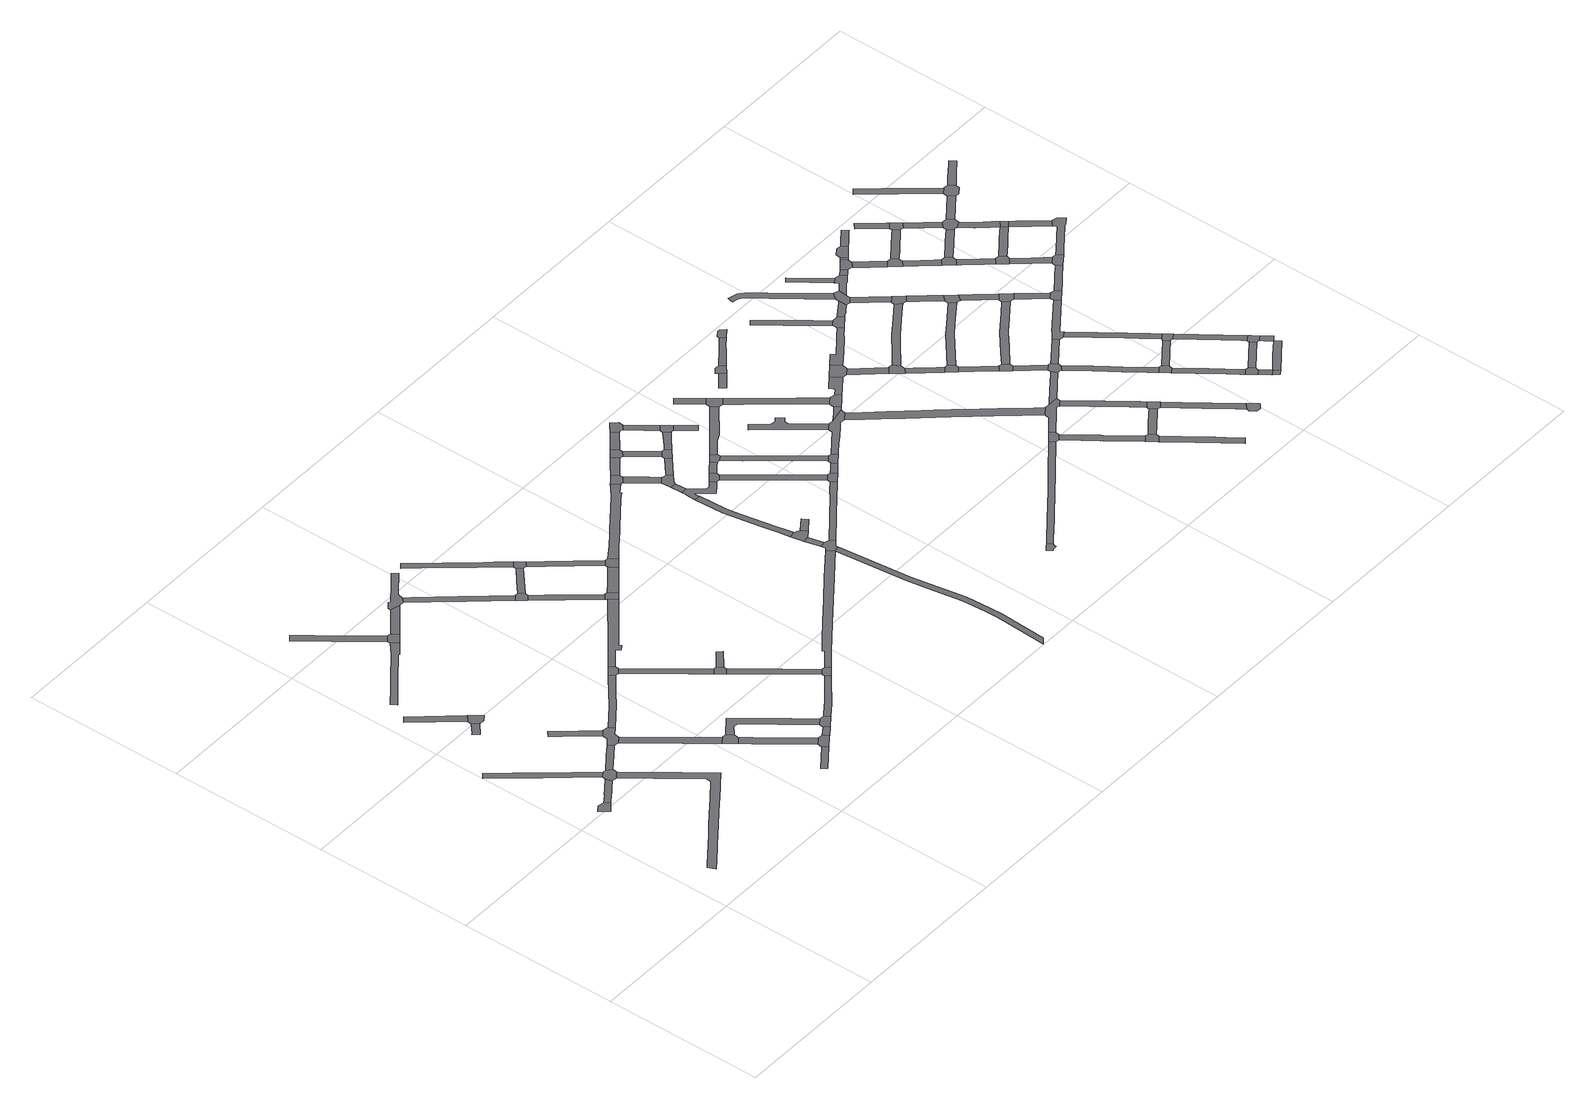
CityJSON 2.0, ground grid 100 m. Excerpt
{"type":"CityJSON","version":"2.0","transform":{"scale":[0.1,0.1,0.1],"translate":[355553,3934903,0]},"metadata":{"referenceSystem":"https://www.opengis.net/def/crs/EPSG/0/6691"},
"CityObjects":{
"road1":{"type":"Road","geometry":[{"type":"MultiSurface","lod":"1","boundaries":[[[0,1,2,3,4,5,6]]]}]},
"road2":{"type":"Road","attributes":{"RoadStructureAttribute.sectionType":"1"},"geometry":[{"type":"MultiSurface","lod":"1","boundaries":[[[7,8,9,10,11,12,13,14,15,16,17,18,19,20]]]}]},
"road3":{"type":"Road","attributes":{"RoadStructureAttribute.sectionType":"1"},"geometry":[{"type":"MultiSurface","lod":"1","boundaries":[[[21,22,23,24,25,3,2,26,27,28,29]]]}]},
"road4":{"type":"Road","attributes":{"RoadStructureAttribute.sectionType":"1"},"geometry":[{"type":"MultiSurface","lod":"1","boundaries":[[[30,31,32,33,34,35,36,37,38,39,40,41,42,43,44,45,46,47,48,49,50,51,52,53,54,55,56,57]]]}]},
"road5":{"type":"Road","geometry":[{"type":"MultiSurface","lod":"1","boundaries":[[[58,20,19,21,29,59,57,56,60]]]}]},
"road6":{"type":"Road","attributes":{"RoadStructureAttribute.sectionType":"1"},"geometry":[{"type":"MultiSurface","lod":"1","boundaries":[[[61,62,63,64]]]}]},
"road7":{"type":"Road","geometry":[{"type":"MultiSurface","lod":"1","boundaries":[[[65,66,67,68,69]]]}]},
"road8":{"type":"Road","attributes":{"RoadStructureAttribute.sectionType":"1"},"geometry":[{"type":"MultiSurface","lod":"1","boundaries":[[[70,71,72,73,74,75,58,60]]]}]},
"road9":{"type":"Road","attributes":{"RoadStructureAttribute.sectionType":"1"},"geometry":[{"type":"MultiSurface","lod":"1","boundaries":[[[63,62,65,69,76,77]]]}]},
"road10":{"type":"Road","attributes":{"RoadStructureAttribute.sectionType":"1"},"geometry":[{"type":"MultiSurface","lod":"1","boundaries":[[[78,79,80,81,82,83]]]}]},
"road11":{"type":"Road","geometry":[{"type":"MultiSurface","lod":"1","boundaries":[[[84,85,86,87,78,83,88,72,71,89]]]}]},
"road12":{"type":"Road","attributes":{"RoadStructureAttribute.sectionType":"1"},"geometry":[{"type":"MultiSurface","lod":"1","boundaries":[[[90,91,92,93,94,95,96,97,98,99,100]]]}]},
"road13":{"type":"Road","attributes":{"RoadStructureAttribute.sectionType":"1"},"geometry":[{"type":"MultiSurface","lod":"1","boundaries":[[[101,102,103,104,105,106,107,108,84,89]]]}]},
"road14":{"type":"Road","attributes":{"RoadStructureAttribute.sectionType":"1"},"geometry":[{"type":"MultiSurface","lod":"1","boundaries":[[[109,110,111,112,113,114,115,116,117,118,119]]]}]},
"road15":{"type":"Road","geometry":[{"type":"MultiSurface","lod":"1","boundaries":[[[120,105,104,121,122,123,124,125]]]}]},
"road16":{"type":"Road","attributes":{"RoadStructureAttribute.sectionType":"1"},"geometry":[{"type":"MultiSurface","lod":"1","boundaries":[[[126,127,128,129,87,86,130,131,132,133,134,135]]]}]},
"road17":{"type":"Road","attributes":{"RoadStructureAttribute.sectionType":"1"},"geometry":[{"type":"MultiSurface","lod":"1","boundaries":[[[136,137,138,139,140,141]]]}]},
"road18":{"type":"Road","attributes":{"RoadStructureAttribute.sectionType":"1"},"geometry":[{"type":"MultiSurface","lod":"1","boundaries":[[[122,142,143,144,145,146,147,148,149,150,151,123]]]}]},
"road19":{"type":"Road","geometry":[{"type":"MultiSurface","lod":"1","boundaries":[[[114,113,95,94,152,153,154]]]}]},
"road20":{"type":"Road","geometry":[{"type":"MultiSurface","lod":"1","boundaries":[[[155,156,157,147,146,158,136,141]]]}]},
"road21":{"type":"Road","attributes":{"RoadStructureAttribute.sectionType":"1"},"geometry":[{"type":"MultiSurface","lod":"1","boundaries":[[[159,160,161,162,163,164,125,124,165,166,167,168,169,170,171]]]}]},
"road22":{"type":"Road","attributes":{"RoadStructureAttribute.sectionType":"1"},"geometry":[{"type":"MultiSurface","lod":"1","boundaries":[[[172,173,154,153,174,175]]]}]},
"road23":{"type":"Road","attributes":{"RoadStructureAttribute.sectionType":"1"},"geometry":[{"type":"MultiSurface","lod":"1","boundaries":[[[156,176,177,157]]]}]},
"road24":{"type":"Road","geometry":[{"type":"MultiSurface","lod":"1","boundaries":[[[134,178,179,180,181,135]]]}]},
"road25":{"type":"Road","geometry":[{"type":"MultiSurface","lod":"1","boundaries":[[[182,159,171,177,176,183]]]}]},
"road26":{"type":"Road","attributes":{"RoadStructureAttribute.sectionType":"1"},"geometry":[{"type":"MultiSurface","lod":"1","boundaries":[[[184,185,186,187,188,179,178,189,190,191,192,193,194]]]}]},
"road27":{"type":"Road","geometry":[{"type":"MultiSurface","lod":"1","boundaries":[[[195,196,197,198,199,172,175,200,201,202,203,204,205]]]}]},
"road28":{"type":"Road","geometry":[{"type":"MultiSurface","lod":"1","boundaries":[[[206,207,208,209,210,184,194]]]}]},
"road29":{"type":"Road","attributes":{"RoadStructureAttribute.sectionType":"1"},"geometry":[{"type":"MultiSurface","lod":"1","boundaries":[[[211,212,213,214,215,216,217,182,183]]]}]},
"road30":{"type":"Road","attributes":{"RoadStructureAttribute.sectionType":"1"},"geometry":[{"type":"MultiSurface","lod":"1","boundaries":[[[218,219,220,221,201,200,222,223,224]]]}]},
"road31":{"type":"Road","geometry":[{"type":"MultiSurface","lod":"1","boundaries":[[[225,226,227,228,229,230,231,232,233,234,235,236,237,238,181,180]]]}]},
"road32":{"type":"Road","attributes":{"RoadStructureAttribute.sectionType":"1"},"geometry":[{"type":"MultiSurface","lod":"1","boundaries":[[[239,240,210,209]]]}]},
"road33":{"type":"Road","attributes":{"RoadStructureAttribute.sectionType":"1"},"geometry":[{"type":"MultiSurface","lod":"1","boundaries":[[[241,242,243,244,208,207,245,246,247,248,249,250,251]]]}]},
"road34":{"type":"Road","geometry":[{"type":"MultiSurface","lod":"1","boundaries":[[[218,224,252,253,254,255]]]}]},
"road35":{"type":"Road","geometry":[{"type":"MultiSurface","lod":"1","boundaries":[[[213,256,257,251,250,214]]]}]},
"road36":{"type":"Road","attributes":{"RoadStructureAttribute.sectionType":"1"},"geometry":[{"type":"MultiSurface","lod":"1","boundaries":[[[258,259,260,261,253,252,262,263,264,265,266,267]]]}]},
"road37":{"type":"Road","attributes":{"RoadStructureAttribute.sectionType":"1"},"geometry":[{"type":"MultiSurface","lod":"1","boundaries":[[[268,269,270,271,272,273,274,275,276,277,278,279]]]}]},
"road38":{"type":"Road","attributes":{"RoadStructureAttribute.sectionType":"1"},"geometry":[{"type":"MultiSurface","lod":"1","boundaries":[[[254,280,281,282,283,255]]]}]},
"road39":{"type":"Road","geometry":[{"type":"MultiSurface","lod":"1","boundaries":[[[266,233,232,284,285,267]]]}]},
"road40":{"type":"Road","geometry":[{"type":"MultiSurface","lod":"1","boundaries":[[[286,287,274,273,282,281]]]}]},
"road41":{"type":"Road","attributes":{"RoadStructureAttribute.sectionType":"1"},"geometry":[{"type":"MultiSurface","lod":"1","boundaries":[[[288,289,290,291,292,293,285,284]]]}]},
"road42":{"type":"Road","attributes":{"RoadStructureAttribute.sectionType":"1"},"geometry":[{"type":"MultiSurface","lod":"1","boundaries":[[[286,294,295,296,297,298,299,300,301,287]]]}]},
"road43":{"type":"Road","geometry":[{"type":"MultiSurface","lod":"1","boundaries":[[[302,298,297,292,291,303]]]}]},
"road44":{"type":"Road","attributes":{"RoadStructureAttribute.sectionType":"1"},"geometry":[{"type":"MultiSurface","lod":"1","boundaries":[[[304,305,306,307,308,309,310,311,312,257,256,313,314,315,316,317,318,319,320,321,322,323,324,325,326,327,328,329,330,331,332,333,334,317]]]}]},
"road45":{"type":"Road","attributes":{"RoadStructureAttribute.sectionType":"1"},"geometry":[{"type":"MultiSurface","lod":"1","boundaries":[[[335,336,337,338,339,340,302,303,341,342,343,344,345,346,347,348,349,350,351]]]}]},
"road46":{"type":"Road","attributes":{"RoadStructureAttribute.sectionType":"1"},"geometry":[{"type":"MultiSurface","lod":"1","boundaries":[[[352,353,354,355,356]]]}]},
"road47":{"type":"Road","geometry":[{"type":"MultiSurface","lod":"1","boundaries":[[[334,357,358,359,354,353,360,361,304,317]]]}]},
"road48":{"type":"Road","geometry":[{"type":"MultiSurface","lod":"1","boundaries":[[[355,362,363,364,365,356]]]}]},
"road49":{"type":"Road","attributes":{"RoadStructureAttribute.sectionType":"1"},"geometry":[{"type":"MultiSurface","lod":"1","boundaries":[[[366,367,368,369,365,364,370,371,372,373,374,375,376]]]}]},
"road50":{"type":"Road","geometry":[{"type":"MultiSurface","lod":"1","boundaries":[[[350,377,378,379,380,381,382,351]]]}]},
"road51":{"type":"Road","geometry":[{"type":"MultiSurface","lod":"1","boundaries":[[[383,384,363,362]]]}]},
"road52":{"type":"Road","attributes":{"RoadStructureAttribute.sectionType":"1"},"geometry":[{"type":"MultiSurface","lod":"1","boundaries":[[[377,385,386,387,388,378]]]}]},
"road53":{"type":"Road","geometry":[{"type":"MultiSurface","lod":"1","boundaries":[[[389,390,391,392]]]}]},
"road54":{"type":"Road","attributes":{"RoadStructureAttribute.sectionType":"1"},"geometry":[{"type":"MultiSurface","lod":"1","boundaries":[[[393,394,395,381,380]]]}]},
"road55":{"type":"Road","attributes":{"RoadStructureAttribute.sectionType":"1"},"geometry":[{"type":"MultiSurface","lod":"1","boundaries":[[[396,397,398,399,400,401,402,403,404,405,390,389,406,407,408,409,366,376]]]}]},
"road56":{"type":"Road","geometry":[{"type":"MultiSurface","lod":"1","boundaries":[[[410,387,386,392,391,411,412,413]]]}]},
"road57":{"type":"Road","geometry":[{"type":"MultiSurface","lod":"1","boundaries":[[[414,415,416,394,393,417]]]}]},
"road58":{"type":"Road","attributes":{"RoadStructureAttribute.sectionType":"1"},"geometry":[{"type":"MultiSurface","lod":"1","boundaries":[[[418,419,420,421,359,358,422,423,424,425,426,427]]]}]},
"road59":{"type":"Road","attributes":{"RoadStructureAttribute.sectionType":"1"},"geometry":[{"type":"MultiSurface","lod":"1","boundaries":[[[412,428,429,430,431,432,413]]]}]},
"road60":{"type":"Road","geometry":[{"type":"MultiSurface","lod":"1","boundaries":[[[433,434,400,399,435,436]]]}]},
"road61":{"type":"Road","attributes":{"RoadStructureAttribute.sectionType":"1"},"geometry":[{"type":"MultiSurface","lod":"1","boundaries":[[[437,438,439,440,441,442,443,414,417]]]}]},
"road62":{"type":"Road","attributes":{"RoadStructureAttribute.sectionType":"1"},"geometry":[{"type":"MultiSurface","lod":"1","boundaries":[[[444,434,433,445,446,447]]]}]},
"road63":{"type":"Road","attributes":{"RoadStructureAttribute.sectionType":"1"},"geometry":[{"type":"MultiSurface","lod":"1","boundaries":[[[448,416,415,449,450,451,452]]]}]},
"road64":{"type":"Road","geometry":[{"type":"MultiSurface","lod":"1","boundaries":[[[453,454,440,439,430,429]]]}]},
"road65":{"type":"Road","attributes":{"RoadStructureAttribute.sectionType":"1"},"geometry":[{"type":"MultiSurface","lod":"1","boundaries":[[[435,455,456,457,458,459,460,461,462,463,464,465,466,467,436]]]}]},
"road66":{"type":"Road","geometry":[{"type":"MultiSurface","lod":"1","boundaries":[[[447,446,468,469,470,471]]]}]},
"road67":{"type":"Road","geometry":[{"type":"MultiSurface","lod":"1","boundaries":[[[472,473,474,475,476,477,478,479,480,481]]]}]},
"road68":{"type":"Road","geometry":[{"type":"MultiSurface","lod":"1","boundaries":[[[482,483,484,452,451,485,486,487,488]]]}]},
"road69":{"type":"Road","attributes":{"RoadStructureAttribute.sectionType":"1"},"geometry":[{"type":"MultiSurface","lod":"1","boundaries":[[[489,490,491,492,454,453,493,494,495,496]]]}]},
"road70":{"type":"Road","attributes":{"RoadStructureAttribute.sectionType":"1"},"geometry":[{"type":"MultiSurface","lod":"1","boundaries":[[[487,497,498,499,500,488]]]}]},
"road71":{"type":"Road","geometry":[{"type":"MultiSurface","lod":"1","boundaries":[[[426,501,502,461,460,427]]]}]},
"road72":{"type":"Road","attributes":{"RoadStructureAttribute.sectionType":"1"},"geometry":[{"type":"MultiSurface","lod":"1","boundaries":[[[503,504,505,506,507,508,469,468,509,510,511,512,513,514,515]]]}]},
"road73":{"type":"Road","geometry":[{"type":"MultiSurface","lod":"1","boundaries":[[[516,517,499,498,489,496]]]}]},
"road74":{"type":"Road","attributes":{"RoadStructureAttribute.sectionType":"1"},"geometry":[{"type":"MultiSurface","lod":"1","boundaries":[[[518,519,502,501,520,521,522]]]}]},
"road75":{"type":"Road","attributes":{"RoadStructureAttribute.sectionType":"1"},"geometry":[{"type":"MultiSurface","lod":"1","boundaries":[[[516,523,524,517]]]}]},
"road76":{"type":"Road","attributes":{"RoadStructureAttribute.sectionType":"1"},"geometry":[{"type":"MultiSurface","lod":"1","boundaries":[[[470,525,526,527,528,529,530,531,471]]]}]},
"road77":{"type":"Road","geometry":[{"type":"MultiSurface","lod":"1","boundaries":[[[521,532,533,503,515,522]]]}]},
"road78":{"type":"Road","attributes":{"RoadStructureAttribute.sectionType":"1"},"geometry":[{"type":"MultiSurface","lod":"1","boundaries":[[[534,535,536,537]]]}]},
"road79":{"type":"Road","attributes":{"RoadStructureAttribute.sectionType":"1"},"geometry":[{"type":"MultiSurface","lod":"1","boundaries":[[[538,539,540,541,542,543,544,545,546,547,548,549,550,551,552,553]]]}]},
"road80":{"type":"Road","attributes":{"RoadStructureAttribute.sectionType":"1"},"geometry":[{"type":"MultiSurface","lod":"1","boundaries":[[[477,554,555,556,557,558,559,560,561,562,563,564,565,566,567,478]]]}]},
"road81":{"type":"Road","geometry":[{"type":"MultiSurface","lod":"1","boundaries":[[[529,528,568,569,534,537]]]}]},
"road82":{"type":"Road","geometry":[{"type":"MultiSurface","lod":"1","boundaries":[[[570,571,572,533,532,573,574,575,576,577,578,579,580,538,553]]]}]},
"road83":{"type":"Road","attributes":{"RoadStructureAttribute.sectionType":"1"},"geometry":[{"type":"MultiSurface","lod":"1","boundaries":[[[581,582,583,584,569,568,585,586,587,588]]]}]},
"road84":{"type":"Road","geometry":[{"type":"MultiSurface","lod":"1","boundaries":[[[589,580,579,590,591]]]}]},
"road85":{"type":"Road","attributes":{"RoadStructureAttribute.sectionType":"1"},"geometry":[{"type":"MultiSurface","lod":"1","boundaries":[[[592,593,594,595,596,597]]]}]},
"road86":{"type":"Road","geometry":[{"type":"MultiSurface","lod":"1","boundaries":[[[598,597,596,599,600,601]]]}]},
"road87":{"type":"Road","geometry":[{"type":"MultiSurface","lod":"1","boundaries":[[[602,581,588,591,590,603,604]]]}]},
"road88":{"type":"Road","attributes":{"RoadStructureAttribute.sectionType":"1"},"geometry":[{"type":"MultiSurface","lod":"1","boundaries":[[[605,606,607,608,609,610,611,612,613,614,615,616,617,618,619,620,621,622,623,624,625,626,627,628,578,577]]]}]},
"road89":{"type":"Road","attributes":{"RoadStructureAttribute.sectionType":"1"},"geometry":[{"type":"MultiSurface","lod":"1","boundaries":[[[629,630,631,632,633,602,604,634,635,636]]]}]},
"road90":{"type":"Road","attributes":{"RoadStructureAttribute.sectionType":"1"},"geometry":[{"type":"MultiSurface","lod":"1","boundaries":[[[637,638,639,600,599,640,641,642,643,644]]]}]},
"road91":{"type":"Road","geometry":[{"type":"MultiSurface","lod":"1","boundaries":[[[645,646,647,648,649,650,651,652,562,561,653]]]}]},
"road92":{"type":"Road","geometry":[{"type":"MultiSurface","lod":"1","boundaries":[[[654,655,656,636,635,657,658]]]}]},
"road93":{"type":"Road","attributes":{"RoadStructureAttribute.sectionType":"1"},"geometry":[{"type":"MultiSurface","lod":"1","boundaries":[[[659,660,661,662,663,664,665,645,653,666,667,668,669,670,671,672]]]}]},
"road94":{"type":"Road","geometry":[{"type":"MultiSurface","lod":"1","boundaries":[[[643,673,674,675,676,644]]]}]},
"road95":{"type":"Road","attributes":{"RoadStructureAttribute.sectionType":"1"},"geometry":[{"type":"MultiSurface","lod":"1","boundaries":[[[657,677,678,658]]]}]},
"road96":{"type":"Road","geometry":[{"type":"MultiSurface","lod":"1","boundaries":[[[612,611,679,649,648,680,681,682,683,684,685]]]}]},
"road97":{"type":"Road","geometry":[{"type":"MultiSurface","lod":"1","boundaries":[[[686,687,688,689,659,672]]]}]},
"road98":{"type":"Road","geometry":[{"type":"MultiSurface","lod":"1","boundaries":[[[690,691,692,678,677,693]]]}]},
"road99":{"type":"Road","attributes":{"RoadStructureAttribute.sectionType":"1"},"geometry":[{"type":"MultiSurface","lod":"1","boundaries":[[[694,695,696,697,698,699,700,701,690,693]]]}]},
"road100":{"type":"Road","attributes":{"RoadStructureAttribute.sectionType":"1"},"geometry":[{"type":"MultiSurface","lod":"1","boundaries":[[[702,703,704,705,706,707,708,709,710,656,655,711,712,713,714,715]]]}]},
"road101":{"type":"Road","attributes":{"RoadStructureAttribute.sectionType":"1"},"geometry":[{"type":"MultiSurface","lod":"1","boundaries":[[[716,717,718,719,720,721,722,723,724,725,726,727,687,686]]]}]},
"road102":{"type":"Road","geometry":[{"type":"MultiSurface","lod":"1","boundaries":[[[728,729,698,697,730,731,732,733]]]}]},
"road103":{"type":"Road","attributes":{"RoadStructureAttribute.sectionType":"1"},"geometry":[{"type":"MultiSurface","lod":"1","boundaries":[[[734,735,689,688,736,737,738,739]]]}]},
"road104":{"type":"Road","attributes":{"RoadStructureAttribute.sectionType":"1"},"geometry":[{"type":"MultiSurface","lod":"1","boundaries":[[[740,741,742,743,744,745,746,747,748,749]]]}]},
"road105":{"type":"Road","attributes":{"RoadStructureAttribute.sectionType":"1"},"geometry":[{"type":"MultiSurface","lod":"1","boundaries":[[[750,751,752,753,683,682,754,755,756,757,758,759]]]}]},
"road106":{"type":"Road","attributes":{"RoadStructureAttribute.sectionType":"1"},"geometry":[{"type":"MultiSurface","lod":"1","boundaries":[[[760,761,762,733,732,763,764]]]}]},
"road107":{"type":"Road","attributes":{"RoadStructureAttribute.sectionType":"1"},"geometry":[{"type":"MultiSurface","lod":"1","boundaries":[[[684,765,766,767,768,769,685]]]}]},
"road108":{"type":"Road","geometry":[{"type":"MultiSurface","lod":"1","boundaries":[[[760,764,770,771,772,773]]]}]},
"road109":{"type":"Road","geometry":[{"type":"MultiSurface","lod":"1","boundaries":[[[774,749,748,775,702,715,776]]]}]},
"road110":{"type":"Road","geometry":[{"type":"MultiSurface","lod":"1","boundaries":[[[738,777,778,759,758,739]]]}]},
"road111":{"type":"Road","attributes":{"RoadStructureAttribute.sectionType":"1"},"geometry":[{"type":"MultiSurface","lod":"1","boundaries":[[[779,780,781,782,692,691,783,784,785,786,787,788]]]}]},
"road112":{"type":"Road","attributes":{"RoadStructureAttribute.sectionType":"1"},"geometry":[{"type":"MultiSurface","lod":"1","boundaries":[[[789,771,770,790]]]}]},
"road113":{"type":"Road","attributes":{"RoadStructureAttribute.sectionType":"1"},"geometry":[{"type":"MultiSurface","lod":"1","boundaries":[[[791,792,793,794,795,796,797,798,799,800,801,802,803,804,805,806]]]}]},
"road114":{"type":"Road","geometry":[{"type":"MultiSurface","lod":"1","boundaries":[[[767,766,807,808,809,810,811,789,790]]]}]},
"road115":{"type":"Road","attributes":{"RoadStructureAttribute.sectionType":"1"},"geometry":[{"type":"MultiSurface","lod":"1","boundaries":[[[812,813,814,815,816,817,818,774,776]]]}]},
"road116":{"type":"Road","attributes":{"RoadStructureAttribute.sectionType":"1"},"geometry":[{"type":"MultiSurface","lod":"1","boundaries":[[[819,820,821,822,823,824,778,777,825,826,827,828,829,830,831]]]}]},
"road117":{"type":"Road","attributes":{"RoadStructureAttribute.sectionType":"1"},"geometry":[{"type":"MultiSurface","lod":"1","boundaries":[[[728,832,833,834,835,836,837,838,839,729]]]}]},
"road118":{"type":"Road","attributes":{"RoadStructureAttribute.sectionType":"1"},"geometry":[{"type":"MultiSurface","lod":"1","boundaries":[[[840,841,842,809,808,843,844,845,846,847,848]]]}]},
"road119":{"type":"Road","geometry":[{"type":"MultiSurface","lod":"1","boundaries":[[[849,850,851,852,819,831,853,854]]]}]},
"road120":{"type":"Road","geometry":[{"type":"MultiSurface","lod":"1","boundaries":[[[815,855,856,857,858,798,797,816]]]}]},
"road121":{"type":"Road","attributes":{"RoadStructureAttribute.sectionType":"1"},"geometry":[{"type":"MultiSurface","lod":"1","boundaries":[[[859,860,861,811,810]]]}]},
"road122":{"type":"Road","attributes":{"RoadStructureAttribute.sectionType":"1"},"geometry":[{"type":"MultiSurface","lod":"1","boundaries":[[[862,863,864,865,856,855]]]}]},
"road123":{"type":"Road","attributes":{"RoadStructureAttribute.sectionType":"1"},"geometry":[{"type":"MultiSurface","lod":"1","boundaries":[[[772,866,867,868,869,870,871,872,873,874,875,773]]]}]},
"road124":{"type":"Road","attributes":{"RoadStructureAttribute.sectionType":"1"},"geometry":[{"type":"MultiSurface","lod":"1","boundaries":[[[876,877,878,879]]]}]},
"road125":{"type":"Road","geometry":[{"type":"MultiSurface","lod":"1","boundaries":[[[848,847,880,881,882,883,884]]]}]},
"road126":{"type":"Road","geometry":[{"type":"MultiSurface","lod":"1","boundaries":[[[864,863,788,787,885,886]]]}]},
"road127":{"type":"Road","geometry":[{"type":"MultiSurface","lod":"1","boundaries":[[[887,888,889,858,857,890,891,892,893,894,878,877]]]}]},
"road128":{"type":"Road","attributes":{"RoadStructureAttribute.sectionType":"1"},"geometry":[{"type":"MultiSurface","lod":"1","boundaries":[[[885,895,896,897,898,899,886]]]}]},
"road129":{"type":"Road","attributes":{"RoadStructureAttribute.sectionType":"1"},"geometry":[{"type":"MultiSurface","lod":"1","boundaries":[[[900,901,902,903,882,881,904,905,906,907,908,909,910]]]}]},
"road130":{"type":"Road","attributes":{"RoadStructureAttribute.sectionType":"1"},"geometry":[{"type":"MultiSurface","lod":"1","boundaries":[[[893,911,912,913,894]]]}]},
"road131":{"type":"Road","geometry":[{"type":"MultiSurface","lod":"1","boundaries":[[[914,898,897,836,835,915,916]]]}]},
"road132":{"type":"Road","attributes":{"RoadStructureAttribute.sectionType":"1"},"geometry":[{"type":"MultiSurface","lod":"1","boundaries":[[[883,917,918,884]]]}]},
"road133":{"type":"Road","geometry":[{"type":"MultiSurface","lod":"1","boundaries":[[[919,920,913,912,921,922,923,924,925]]]}]},
"road134":{"type":"Road","attributes":{"RoadStructureAttribute.sectionType":"1"},"geometry":[{"type":"MultiSurface","lod":"1","boundaries":[[[926,927,928,929,930,931,932,933,934,935,936,937,938,939,940,941]]]}]},
"road135":{"type":"Road","geometry":[{"type":"MultiSurface","lod":"1","boundaries":[[[909,942,943,944,945,946,947,948,910]]]}]},
"road136":{"type":"Road","geometry":[{"type":"MultiSurface","lod":"1","boundaries":[[[931,949,950,951,952,953,954,860,859,955,932]]]}]},
"road137":{"type":"Road","attributes":{"RoadStructureAttribute.sectionType":"1"},"geometry":[{"type":"MultiSurface","lod":"1","boundaries":[[[915,956,957,958,959,960,961,916]]]}]},
"road138":{"type":"Road","attributes":{"RoadStructureAttribute.sectionType":"1"},"geometry":[{"type":"MultiSurface","lod":"1","boundaries":[[[962,945,944,963,964,965]]]}]},
"road139":{"type":"Road","attributes":{"RoadStructureAttribute.sectionType":"1"},"geometry":[{"type":"MultiSurface","lod":"1","boundaries":[[[924,966,967,925]]]}]},
"road140":{"type":"Road","geometry":[{"type":"MultiSurface","lod":"1","boundaries":[[[964,968,969,965]]]}]},
"road141":{"type":"Road","attributes":{"RoadStructureAttribute.sectionType":"1"},"geometry":[{"type":"MultiSurface","lod":"1","boundaries":[[[970,971,972,973,974,923,922]]]}]},
"road142":{"type":"Road","geometry":[{"type":"MultiSurface","lod":"1","boundaries":[[[870,975,976,959,958,871]]]}]},
"road143":{"type":"Road","geometry":[{"type":"MultiSurface","lod":"1","boundaries":[[[977,978,979,980,967,966,981,982]]]}]},
"road144":{"type":"Road","geometry":[{"type":"MultiSurface","lod":"1","boundaries":[[[940,918,917,983,984,985,986,941]]]}]},
"road145":{"type":"Road","geometry":[{"type":"MultiSurface","lod":"1","boundaries":[[[972,971,987,988,989,990]]]}]},
"road146":{"type":"Road","attributes":{"RoadStructureAttribute.sectionType":"1"},"geometry":[{"type":"MultiSurface","lod":"1","boundaries":[[[991,992,947,946,993,994]]]}]},
"road147":{"type":"Road","attributes":{"RoadStructureAttribute.sectionType":"1"},"geometry":[{"type":"MultiSurface","lod":"1","boundaries":[[[995,996,976,975,997,998]]]}]},
"road148":{"type":"Road","attributes":{"RoadStructureAttribute.sectionType":"1"},"geometry":[{"type":"MultiSurface","lod":"1","boundaries":[[[987,999,1000,1001,1002,1003,1004,988]]]}]},
"road149":{"type":"Road","attributes":{"RoadStructureAttribute.sectionType":"1"},"geometry":[{"type":"MultiSurface","lod":"1","boundaries":[[[969,1005,1006,1007,1008,965]]]}]},
"road150":{"type":"Road","attributes":{"RoadStructureAttribute.sectionType":"1"},"geometry":[{"type":"MultiSurface","lod":"1","boundaries":[[[983,1009,1010,1011,1012,1013,1014,1015,1016,984]]]}]},
"road151":{"type":"Road","geometry":[{"type":"MultiSurface","lod":"1","boundaries":[[[1017,995,998,951,950,1018]]]}]},
"road152":{"type":"Road","attributes":{"RoadStructureAttribute.sectionType":"1"},"geometry":[{"type":"MultiSurface","lod":"1","boundaries":[[[1019,1020,1021,1022,1023,977,982]]]}]},
"road153":{"type":"Road","geometry":[{"type":"MultiSurface","lod":"1","boundaries":[[[1024,1002,1001,1025,1026,1027]]]}]},
"road154":{"type":"Road","attributes":{"RoadStructureAttribute.sectionType":"1"},"geometry":[{"type":"MultiSurface","lod":"1","boundaries":[[[989,1028,1029,1030,1031,1032,1033,1034,1035,1036,1037,990]]]}]},
"road155":{"type":"Road","geometry":[{"type":"MultiSurface","lod":"1","boundaries":[[[1038,1039,1013,1012,1040,991,994,1041]]]}]},
"road156":{"type":"Road","attributes":{"RoadStructureAttribute.sectionType":"1"},"geometry":[{"type":"MultiSurface","lod":"1","boundaries":[[[1042,1043,1044,1045,1046,1026,1025]]]}]},
"road157":{"type":"Road","attributes":{"RoadStructureAttribute.sectionType":"1"},"geometry":[{"type":"MultiSurface","lod":"1","boundaries":[[[1047,1007,1048,1049,1038,1041]]]}]},
"road158":{"type":"Road","attributes":{"RoadStructureAttribute.sectionType":"1"},"geometry":[{"type":"MultiSurface","lod":"1","boundaries":[[[1050,1051,1052,1053,1054,1055,1017,1018]]]}]},
"road159":{"type":"Road","geometry":[{"type":"MultiSurface","lod":"1","boundaries":[[[1045,1044,1056,1057,1058,1059,1060]]]}]},
"road160":{"type":"Road","attributes":{"RoadStructureAttribute.sectionType":"1"},"geometry":[{"type":"MultiSurface","lod":"1","boundaries":[[[1061,1062,1063,1064,1065,1066,1067,1068,1069]]]}]},
"road161":{"type":"Road","attributes":{"RoadStructureAttribute.sectionType":"1"},"geometry":[{"type":"MultiSurface","lod":"1","boundaries":[[[1070,1071,1072,1073,1074,1075,1076,1077,1024,1027]]]}]},
"road162":{"type":"Road","geometry":[{"type":"MultiSurface","lod":"1","boundaries":[[[1033,1032,1078,1079,1061,1069]]]}]},
"road163":{"type":"Road","attributes":{"RoadStructureAttribute.sectionType":"1"},"geometry":[{"type":"MultiSurface","lod":"1","boundaries":[[[1080,1081,1082,1058,1057,1083,1084,1085]]]}]},
"road164":{"type":"Road","attributes":{"RoadStructureAttribute.sectionType":"1"},"geometry":[{"type":"MultiSurface","lod":"1","boundaries":[[[1078,1086,1087,1088,1089,1090,1091,1092,1093,1079]]]}]},
"road165":{"type":"Road","geometry":[{"type":"MultiSurface","lod":"1","boundaries":[[[1053,1052,1094,1095,1080,1085]]]}]},
"road166":{"type":"Road","attributes":{"RoadStructureAttribute.sectionType":"1"},"geometry":[{"type":"MultiSurface","lod":"1","boundaries":[[[1096,1097,1060,1059,1098,1099,1100,1101,1102]]]}]},
"road167":{"type":"Road","geometry":[{"type":"MultiSurface","lod":"1","boundaries":[[[1103,1104,1105,1090,1089,1106,1075,1074,1107]]]}]},
"road168":{"type":"Road","attributes":{"RoadStructureAttribute.sectionType":"1"},"geometry":[{"type":"MultiSurface","lod":"1","boundaries":[[[1108,1109,1110,1111,1112,1103,1107,1113,1114,1115,1116,1102]]]}]},
"road169":{"type":"Road","geometry":[{"type":"MultiSurface","lod":"1","boundaries":[[[1101,1117,1108,1102]]]}]},
"road170":{"type":"Road","attributes":{"RoadStructureAttribute.sectionType":"1"},"geometry":[{"type":"MultiSurface","lod":"1","boundaries":[[[1104,1118,1119,1120,1121,1105]]]}]},
"road171":{"type":"Road","attributes":{"RoadStructureAttribute.sectionType":"1"},"geometry":[{"type":"MultiSurface","lod":"1","boundaries":[[[1122,1123,1124,1125,1126,1127,1128,1129,1130,1095,1094,1131,1132]]]}]},
"road172":{"type":"Road","attributes":{"RoadStructureAttribute.sectionType":"1"},"geometry":[{"type":"MultiSurface","lod":"1","boundaries":[[[1133,1134,1135,1136,1137,1138,1139,1140,1141,1142]]]}]},
"road173":{"type":"Road","attributes":{"RoadStructureAttribute.sectionType":"1"},"geometry":[{"type":"MultiSurface","lod":"1","boundaries":[[[1101,1143,1144,1127,1126,1145,1146,1117]]]}]},
"road174":{"type":"Road","geometry":[{"type":"MultiSurface","lod":"1","boundaries":[[[1147,1148,1149,1150,1137,1136,1120,1119,1151]]]}]},
"road175":{"type":"Road","attributes":{"RoadStructureAttribute.sectionType":"1"},"geometry":[{"type":"MultiSurface","lod":"1","boundaries":[[[1149,1152,1153,1154,1155,1156,1157,1150]]]}]}
},
"vertices":[
[222,974,0],[236,985,0],[278,1016,0],[255,1047,0],[216,1055,0],[180,1029,0],[198,1005,0],
[343,1336,0],[238,1463,0],[235,1466,0],[138,1584,0],[36,1708,0],[4,1684,0],[76,1596,0],[106,1560,0],[152,1504,0],[206,1439,0],[211,1433,0],[311,1311,0],[416,1185,0],[448,1208,0],
[414,1165,0],[349,1116,0],[308,1086,0],[309,1084,0],[307,1083,0],[331,1055,0],[339,1061,0],[374,1087,0],[424,1124,0],
[583,957,0],[610,922,0],[623,905,0],[634,891,0],[656,863,0],[663,854,0],[756,734,0],[752,704,0],[641,620,0],[594,585,0],[533,539,0],[471,493,0],[421,455,0],[404,442,0],[206,293,0],[187,279,0],[211,234,0],[263,274,0],[450,415,0],[486,441,0],[501,452,0],[647,562,0],[669,578,0],[841,707,0],[711,875,0],[650,953,0],[497,1150,0],[457,1120,0],
[468,1205,0],[427,1124,0],[501,1180,0],
[98,2303,0],[320,2040,0],[355,2069,0],[133,2332,0],
[317,2011,0],[253,1956,0],[250,1954,0],[279,1920,0],[347,1978,0],
[588,1244,0],[657,1296,0],[634,1327,0],[563,1275,0],[562,1276,0],[559,1273,0],
[377,1974,0],[414,1999,0],
[717,1422,0],[553,1616,0],[525,1649,0],[492,1621,0],[540,1563,0],[680,1393,0],
[728,1321,0],[732,1351,0],[775,1383,0],[752,1414,0],[676,1358,0],[687,1292,0],
[352,2549,0],[513,2674,0],[518,2668,0],[578,2715,0],[593,2727,0],[562,2767,0],[493,2707,0],[330,2578,0],[271,2532,0],[165,2452,0],[190,2419,0],
[903,1016,0],[915,1001,0],[938,972,0],[1033,852,0],[1073,883,0],[986,993,0],[943,1048,0],[940,1051,0],
[237,3201,0],[282,3143,0],[378,3020,0],[397,2996,0],[561,2787,0],[597,2815,0],[556,2866,0],[433,3023,0],[413,3048,0],[351,3128,0],[271,3230,0],
[1082,882,0],[1045,836,0],[1087,783,0],[1127,814,0],[1130,844,0],[1103,881,0],
[971,1584,0],[908,1532,0],[909,1531,0],[890,1517,0],[926,1495,0],[925,1497,0],[932,1502,0],[991,1551,0],[1113,1650,0],[1088,1680,0],
[1349,414,0],[1276,361,0],[1206,307,0],[1229,277,0],[1299,330,0],[1371,383,0],
[1134,723,0],[1198,642,0],[1230,601,0],[1264,558,0],[1353,445,0],[1394,473,0],[1283,614,0],[1265,637,0],[1248,659,0],[1174,754,0],
[609,2740,0],[650,2772,0],[620,2810,0],
[1435,430,0],[1446,438,0],[1424,469,0],[1351,431,0],
[1521,567,0],[1427,686,0],[1385,741,0],[1366,765,0],[1287,866,0],[1210,964,0],[1183,889,0],[1212,884,0],[1295,779,0],[1338,725,0],[1348,712,0],[1372,682,0],[1485,540,0],
[775,2934,0],[666,2847,0],[696,2809,0],[836,2921,0],
[1503,479,0],[1480,510,0],
[1135,1648,0],[1166,1674,0],[1168,1696,0],[1144,1725,0],
[1551,562,0],[1574,530,0],
[1485,1269,0],[1478,1277,0],[1404,1372,0],[1343,1448,0],[1275,1534,0],[1244,1510,0],[1332,1398,0],[1372,1347,0],[1378,1339,0],[1446,1253,0],[1453,1244,0],
[1011,3119,0],[938,3061,0],[828,2975,0],[813,2983,0],[778,2954,0],[865,2920,0],[893,2948,0],[902,2983,0],[965,3032,0],[977,3041,0],[1036,3087,0],
[1487,1201,0],[1495,1190,0],[1527,1215,0],[1530,1235,0],[1504,1266,0],
[1655,590,0],[1809,714,0],[1835,735,0],[1812,763,0],[1744,709,0],[1630,618,0],[1629,619,0],
[1288,2484,0],[1109,2695,0],[1090,2716,0],[925,2910,0],[1060,2690,0],[1085,2661,0],[1257,2458,0],
[1264,1774,0],[1275,1783,0],[1296,1756,0],[1326,1779,0],[1317,1790,0],[1432,1882,0],[1449,1896,0],[1615,2029,0],[1574,2073,0],[1471,1989,0],[1396,1928,0],[1346,1887,0],[1241,1802,0],[1240,1803,0],
[1628,1316,0],[1602,1346,0],
[1713,980,0],[1701,994,0],[1607,1114,0],[1558,1176,0],[1527,1150,0],[1583,1079,0],[1642,1004,0],[1670,969,0],[1680,956,0],[1815,786,0],[1847,810,0],
[1300,2405,0],[1331,2431,0],[1333,2451,0],[1308,2482,0],
[1891,780,0],[1869,809,0],
[1521,2200,0],[1462,2272,0],[1433,2307,0],[1391,2358,0],[1362,2331,0],[1392,2294,0],[1429,2249,0],[1510,2151,0],[1565,2084,0],[1596,2110,0],
[1077,3105,0],[1224,2929,0],[1242,2907,0],[1340,2788,0],[1400,2717,0],[1466,2638,0],[1496,2664,0],[1431,2742,0],[1394,2786,0],[1263,2944,0],[1254,2955,0],[1109,3130,0],
[1411,2519,0],[1489,2587,0],[1464,2618,0],[1385,2549,0],
[1654,2060,0],[1616,2108,0],
[1510,2585,0],[1540,2611,0],
[1715,2108,0],[1720,2112,0],[1784,2163,0],[1818,2190,0],[1781,2237,0],[1681,2159,0],
[1577,2504,0],[1640,2428,0],[1676,2386,0],[1783,2257,0],[1815,2281,0],[1706,2411,0],[1669,2456,0],[1608,2530,0],
[1835,2279,0],[1871,2233,0],
[2621,1403,0],[2444,1269,0],[2298,1158,0],[2156,1050,0],[2142,1039,0],[2053,971,0],[1968,906,0],[1964,903,0],[1973,892,0],[1994,862,0],[2173,998,0],[2330,1117,0],[2476,1228,0],[2652,1362,0],[2700,907,0],[2723,779,0],[2760,567,0],[2768,414,0],[2772,335,0],[2766,222,0],[2760,110,0],[2755,7,0],[2793,37,0],[2799,140,0],[2805,252,0],[2810,334,0],[2805,414,0],[2796,571,0],[2759,782,0],[2737,909,0],[2686,1366,0],
[2307,2637,0],[2239,2579,0],[2027,2419,0],[1989,2390,0],[1932,2347,0],[1924,2341,0],[1903,2259,0],[1932,2281,0],[1955,2300,0],[1990,2326,0],[2059,2377,0],[2076,2390,0],[2263,2532,0],[2303,2558,0],[2297,2566,0],[2359,2609,0],[2321,2649,0],
[2610,1531,0],[2631,1442,0],[2669,1451,0],[2645,1545,0],[2608,1538,0],
[2684,1382,0],[2721,1411,0],[2699,1440,0],[2638,1415,0],[2635,1413,0],
[2689,1578,0],[2664,1612,0],[2630,1627,0],[2592,1620,0],
[2508,2214,0],[2514,2029,0],[2558,1800,0],[2578,1693,0],[2616,1698,0],[2612,1719,0],[2595,1807,0],[2567,1953,0],[2552,2034,0],[2546,2215,0],[2544,2215,0],
[2372,2606,0],[2409,2636,0],[2409,2641,0],[2410,2656,0],[2379,2695,0],[2337,2661,0],
[2765,1634,0],[2740,1667,0],
[2471,2482,0],[2502,2443,0],[2538,2472,0],[2496,2526,0],
[2509,2306,0],[2548,2308,0],[2544,2378,0],[2505,2376,0],
[2522,2746,0],[2490,2784,0],[2445,2748,0],
[2543,2249,0],[2619,2155,0],[2665,2191,0],[2696,2215,0],[2672,2247,0],[2653,2232,0],[2636,2219,0],[2616,2222,0],[2575,2274,0],[2562,2291,0],[2510,2293,0],[2512,2289,0],[2511,2281,0],[2507,2250,0],
[2546,2463,0],[2552,2397,0],[2593,2432,0],[2566,2461,0],
[2572,2768,0],[2575,2788,0],[2543,2827,0],[2542,2740,0],
[3024,1694,0],[2997,1674,0],[2998,1672,0],[2847,1555,0],[2870,1527,0],[3020,1644,0],[3060,1673,0],[3082,1691,0],[3101,1705,0],[3078,1736,0],
[2642,2475,0],[2699,2525,0],[2672,2555,0],[2617,2507,0],[2580,2474,0],
[2751,2258,0],[2726,2289,0],[2716,2214,0],[2748,2238,0],
[2582,2690,0],[2607,2659,0],[2674,2575,0],[2704,2601,0],[2638,2685,0],[2613,2716,0],[2591,2744,0],
[2764,2319,0],[2789,2287,0],[2821,2312,0],[2796,2344,0],
[2599,2872,0],[2630,2833,0],[2629,2834,0],[2684,2879,0],[2653,2917,0],
[2749,2566,0],[2724,2598,0],
[2802,2105,0],[2906,1975,0],[2942,1930,0],[2953,1915,0],[3032,1816,0],[3079,1757,0],[3111,1781,0],[3088,1811,0],[3084,1815,0],[2985,1940,0],[2979,1948,0],[2935,2003,0],[2834,2130,0],
[2841,2311,0],[2874,2333,0],[2874,2354,0],[2845,2382,0],
[3405,451,0],[3410,448,0],[3425,452,0],[3425,464,0],[3425,465,0],[3430,475,0],[3408,504,0],[3395,494,0],[3365,471,0],[3389,444,0],
[2746,2930,0],[2715,2968,0],[2699,2955,0],[2701,2881,0],[2706,2882,0],[2711,2876,0],[2743,2901,0],
[2830,2694,0],[2781,2647,0],[2778,2645,0],[2751,2622,0],[2767,2582,0],[2803,2614,0],[2804,2614,0],[2864,2662,0],
[2785,2782,0],[2834,2719,0],[2867,2745,0],[2822,2801,0],
[3155,1746,0],[3132,1777,0],
[3238,1877,0],[3124,2020,0],[3095,2056,0],[3087,2066,0],[3083,2071,0],[2951,2237,0],[2905,2231,0],[2919,2212,0],[3048,2051,0],[3052,2046,0],[3086,2003,0],[3087,2002,0],[3207,1851,0],
[2879,2661,0],[2912,2687,0],
[3170,1806,0],[3166,1803,0],[3194,1775,0],[3222,1797,0],[3202,1830,0],
[2964,2556,0],[2996,2582,0],
[2955,2416,0],[2960,2421,0],[3005,2444,0],[3183,2588,0],[3156,2630,0],[2935,2452,0],[2930,2448,0],
[3280,1841,0],[3257,1872,0],
[3194,2688,0],[3085,2822,0],[3050,2794,0],[3159,2659,0],
[3445,2037,0],[3384,2113,0],[3339,2168,0],[3308,2207,0],[3312,2237,0],[3333,2254,0],[3302,2293,0],[3280,2276,0],[3252,2279,0],[3250,2279,0],[3172,2375,0],[3137,2347,0],[3243,2216,0],[3305,2139,0],[3336,2100,0],[3408,2011,0],
[3462,499,0],[3520,543,0],[3593,598,0],[3781,744,0],[3854,801,0],[3938,866,0],[4063,964,0],[4092,987,0],[4070,1016,0],[3872,862,0],[3830,829,0],[3757,772,0],[3568,625,0],[3434,524,0],
[3213,2585,0],[3252,2616,0],
[3405,1990,0],[3404,1981,0],[3341,1935,0],[3365,1906,0],[3366,1904,0],[3455,1968,0],[3493,1996,0],[3522,1992,0],[3571,2027,0],[3576,2057,0],[3475,2033,0],
[3616,2166,0],[3609,2175,0],[3503,2307,0],[3293,2565,0],[3284,2498,0],[3464,2274,0],[3556,2161,0],[3575,2137,0],
[3527,2070,0],[3595,2071,0],[3571,2103,0],
[3311,2692,0],[3305,2687,0],[3310,2681,0],[3333,2652,0],[3424,2727,0],[3397,2760,0],
[3385,2775,0],[3472,2766,0],[3446,2798,0],[3417,2800,0],
[3651,2162,0],[3639,2104,0],[3674,2130,0],
[3595,1908,0],[3708,1777,0],[3737,1744,0],[3899,1559,0],[4050,1382,0],[4149,1265,0],[4230,1171,0],[4278,1207,0],[4239,1253,0],[4114,1400,0],[4096,1420,0],[4050,1474,0],[4012,1519,0],[3982,1554,0],[3951,1591,0],[3944,1599,0],[3914,1633,0],[3888,1663,0],[3845,1712,0],[3825,1734,0],[3785,1780,0],[3753,1817,0],[3721,1853,0],[3636,1952,0],
[3685,2229,0],[3671,2219,0],[3684,2202,0],[3687,2197,0],[3691,2191,0],[3714,2160,0],[3789,2217,0],[3746,2275,0],
[3617,2932,0],[3581,2904,0],[3554,2883,0],[3548,2829,0],[3581,2856,0],[3594,2867,0],[3651,2911,0],[3628,2940,0],
[4152,1012,0],[4154,1031,0],[4154,1034,0],[4154,1035,0],[4131,1066,0],[4117,1055,0],[4103,1044,0],[4104,1043,0],[4116,984,0],
[3861,2245,0],[3867,2279,0],[3826,2334,0],[3819,2214,0],[3860,2243,0],
[4434,639,0],[4295,822,0],[4290,829,0],[4289,830,0],[4286,835,0],[4281,841,0],[4245,888,0],[4192,885,0],[4241,820,0],[4248,810,0],[4253,803,0],[4254,803,0],[4261,793,0],[4399,611,0],
[3706,2952,0],[3679,2979,0],[3664,2981,0],[3631,2957,0],
[3970,2041,0],[4008,2074,0],
[4227,1141,0],[4287,1137,0],[4316,1160,0],[4338,1157,0],[4374,1185,0],[4377,1207,0],[4308,1204,0],
[4442,553,0],[4478,581,0],[4480,600,0],[4454,637,0],
[4057,2001,0],[4060,2031,0],[4037,2071,0],[4027,1975,0],
[4081,1913,0],[4098,1893,0],[4145,1838,0],[4167,1812,0],[4198,1838,0],[4170,1871,0],[4129,1919,0],[4089,1964,0],
[4089,2494,0],[4035,2454,0],[4036,2452,0],[4035,2452,0],[4016,2437,0],[3915,2360,0],[3913,2362,0],[3908,2369,0],[3895,2385,0],[3956,2343,0],[4046,2411,0],[4060,2421,0],[4058,2422,0],[4113,2463,0],
[4563,393,0],[4583,367,0],[4599,345,0],[4609,332,0],[4647,282,0],[4723,181,0],[4759,208,0],[4694,295,0],[4661,339,0],[4645,360,0],[4637,370,0],[4620,392,0],
[4248,1802,0],[4218,1837,0],[4183,1794,0],[4208,1764,0],[4215,1756,0],[4246,1782,0],
[4592,741,0],[4514,683,0],[4537,644,0],[4629,713,0],[4647,726,0],[4619,762,0],
[4052,2637,0],[3950,2768,0],[3846,2900,0],[3830,2887,0],[3815,2876,0],[3831,2855,0],[3927,2732,0],[4009,2627,0],[4088,2526,0],[4120,2550,0],
[4636,837,0],[4521,990,0],[4503,1014,0],[4460,1070,0],[4440,1022,0],[4467,986,0],[4484,964,0],[4567,854,0],[4622,781,0],[4658,809,0],
[4389,1615,0],[4326,1688,0],[4249,1778,0],[4269,1693,0],[4359,1588,0],
[4466,1273,0],[4548,1335,0],[4527,1369,0],[4444,1306,0],[4418,1287,0],
[4406,1533,0],[4437,1559,0],[4439,1579,0],[4409,1613,0],
[4160,2548,0],[4093,2519,0],[4184,2517,0],
[4666,723,0],[4702,750,0],
[4336,2304,0],[4228,2226,0],[4227,2225,0],[4116,2135,0],[4106,2069,0],[4159,2112,0],[4256,2191,0],[4404,2297,0],[4466,2341,0],[4433,2374,0],
[4562,1412,0],[4529,1389,0],
[3941,3059,0],[3954,3052,0],[3974,3034,0],[4053,2930,0],[4167,2780,0],[4247,2678,0],[4269,2650,0],[4296,2686,0],[4295,2688,0],[4168,2850,0],[4077,2967,0],[4003,3061,0],[3981,3082,0],[3970,3089,0],[3912,3104,0],[3904,3068,0],
[4570,1332,0],[4573,1328,0],[4602,1357,0],[4604,1377,0],[4582,1410,0],
[4209,2537,0],[4212,2533,0],[4225,2543,0],[4266,2573,0],[4267,2626,0],[4210,2583,0],[4209,2584,0],
[4981,381,0],[4976,388,0],[4952,420,0],[4937,439,0],[4868,531,0],[4840,567,0],[4734,633,0],[4804,540,0],[4893,423,0],[4914,396,0],[4919,389,0],[4936,367,0],[4948,351,0],
[4444,1969,0],[4446,1970,0],[4508,2014,0],[4655,2120,0],[4624,2153,0],[4482,2051,0],[4417,2005,0],[4415,2003,0],
[4800,1090,0],[4757,1148,0],[4705,1218,0],[4673,1194,0],[4723,1126,0],[4768,1066,0],[4851,955,0],[4886,909,0],[4918,933,0],
[4992,292,0],[5028,319,0],[5022,327,0],[4985,376,0],[4945,331,0],[4972,295,0],
[4291,2568,0],[4326,2597,0],[4329,2621,0],[4334,2676,0],
[4765,1497,0],[4741,1529,0],[4622,1440,0],
[4359,2489,0],[4437,2399,0],[4474,2425,0],[4395,2517,0],
[4546,1670,0],[4636,1748,0],[4637,1748,0],[4733,1818,0],[4844,1899,0],[4812,1932,0],[4739,1878,0],[4608,1783,0],[4607,1782,0],[4482,1676,0],
[4209,2946,0],[4369,2736,0],[4397,2757,0],[4236,2967,0],
[4912,873,0],[4927,853,0],[4960,877,0],[4963,896,0],[4941,930,0],
[4491,2336,0],[4526,2365,0],
[4386,2714,0],[4382,2712,0],[4373,2704,0],[4405,2683,0],[4410,2687,0],[4413,2684,0],[4461,2719,0],[4437,2752,0],
[4536,2283,0],[4611,2196,0],[4627,2178,0],[4656,2212,0],[4601,2277,0],
[5188,571,0],[5181,580,0],[5078,718,0],[5068,731,0],[5007,746,0],[5046,694,0],[5061,674,0],[5149,556,0],[5154,549,0],[5165,534,0],[5198,558,0],
[4468,2724,0],[4498,2747,0],[4473,2779,0],
[4662,2205,0],[4680,2116,0],[4709,2151,0],
[5130,1023,0],[5102,1052,0],
[4489,2793,0],[4490,2792,0],[4524,2744,0],[4529,2737,0],[4560,2771,0],[4563,2796,0],[4537,2830,0],
[5106,1146,0],[5032,1244,0],[4976,1319,0],[4934,1375,0],[4924,1388,0],[4828,1516,0],[4796,1492,0],[4891,1365,0],[4914,1334,0],[4946,1292,0],[4994,1227,0],[5000,1220,0],[5042,1163,0],[5077,1118,0],[5113,1069,0],[5145,1093,0],
[5176,519,0],[5181,513,0],[5206,479,0],[5238,503,0],[5241,522,0],[5220,557,0],[5217,554,0],
[4814,1535,0],[5021,1690,0],[4997,1722,0],[4791,1570,0],[4793,1568,0],[4753,1538,0],[4766,1497,0],
[4684,2111,0],[4755,2029,0],[4816,1957,0],[4851,1985,0],[4761,2090,0],[4714,2145,0],
[5245,494,0],[5209,475,0],[5253,416,0],[5285,440,0],
[4577,2807,0],[4551,2841,0],
[5283,385,0],[5311,405,0],
[4588,2668,0],[4651,2595,0],[4686,2624,0],[4624,2696,0],[4580,2748,0],
[4869,1895,0],[4904,1924,0],
[4625,2898,0],[4595,2901,0],[4555,2871,0],[4553,2859,0],[4625,2844,0],[4651,2864,0],
[5149,1020,0],[5182,1044,0],[5156,1079,0],[5151,1085,0],
[4705,2533,0],[4739,2562,0],[4741,2587,0],[4712,2621,0],
[5386,682,0],[5301,618,0],[5325,586,0],[5410,650,0],
[5033,1773,0],[4966,1852,0],[4930,1824,0],[4996,1747,0],
[4760,2469,0],[4834,2382,0],[4842,2373,0],[4876,2402,0],[4854,2428,0],[4753,2546,0],
[5405,476,0],[5503,549,0],[5476,585,0],[5379,512,0],
[5230,913,0],[5308,808,0],[5372,723,0],[5389,702,0],[5424,722,0],[5404,747,0],[5340,832,0],[5262,937,0],
[5059,1768,0],[5083,1736,0],
[4676,2883,0],[4743,2934,0],[4754,2942,0],[4728,2976,0],[4655,2921,0],
[4902,2400,0],[4894,2312,0],[4928,2341,0],[4931,2366,0],
[4748,2592,0],[4800,2630,0],[4835,2657,0],[4892,2699,0],[4932,2729,0],[4902,2763,0],[4865,2736,0],[4806,2692,0],[4773,2667,0],[4744,2645,0],
[5462,670,0],[5435,706,0],[5388,699,0],[5430,646,0],
[4912,2292,0],[4993,2197,0],[5032,2152,0],[5066,2181,0],[4960,2304,0],
[5445,626,0],[5507,609,0],[5476,652,0],
[5128,1769,0],[5175,1804,0],[5250,1860,0],[5226,1892,0],[5168,1850,0],[5142,1830,0],
[5072,2106,0],[5081,2095,0],[5116,2123,0],[5121,2145,0],[5091,2178,0],
[4938,2810,0],[4929,2822,0],[4874,2887,0],[4817,2956,0],[4784,2928,0],[4842,2860,0],[4849,2852,0],[4881,2812,0],[4905,2783,0],
[5015,2428,0],[5023,2434,0],[5036,2444,0],[5090,2484,0],[5117,2505,0],[5086,2537,0],[5009,2480,0],[4994,2468,0],
[4952,2727,0],[4985,2754,0],
[5266,1946,0],[5234,1984,0],[5195,2031,0],[5159,2003,0],[5213,1940,0],[5229,1920,0],
[4981,2693,0],[5025,2639,0],[5083,2569,0],[5089,2562,0],[5122,2591,0],[5077,2644,0],[5058,2667,0],[5002,2734,0],
[5319,1911,0],[5294,1944,0],
[5211,2268,0],[5181,2246,0],[5137,2156,0],[5211,2211,0],[5238,2232,0],[5315,2289,0],[5287,2324,0],
[5177,2523,0],[5181,2553,0],[5152,2588,0],[5092,2542,0],[5137,2502,0],
[5321,2353,0],[5302,2375,0],[5292,2385,0],[5231,2452,0],[5228,2455,0],[5192,2428,0],[5196,2423,0],[5249,2366,0],[5258,2356,0],
[5350,2318,0],
[5257,2611,0],[5335,2670,0],[5306,2704,0],[5229,2646,0],
[5521,2062,0],[5525,2059,0],[5566,2090,0],[5538,2129,0],[5504,2135,0],[5468,2106,0],[5472,2101,0],[5484,2085,0],[5334,1973,0],[5358,1941,0],[5509,2053,0],
[5151,2927,0],[5155,2922,0],[5280,2770,0],[5310,2734,0],[5346,2761,0],[5191,2949,0],[5187,2954,0],[5135,3017,0],[5037,3137,0],[5000,3110,0],
[5357,2239,0],[5395,2194,0],[5429,2223,0],[5378,2284,0],
[5402,2696,0],[5405,2723,0],[5407,2724,0],[5375,2757,0],[5361,2667,0],
[5467,2770,0],[5481,2780,0],[5564,2843,0],[5536,2878,0],[5452,2815,0],[5440,2807,0]
]}
